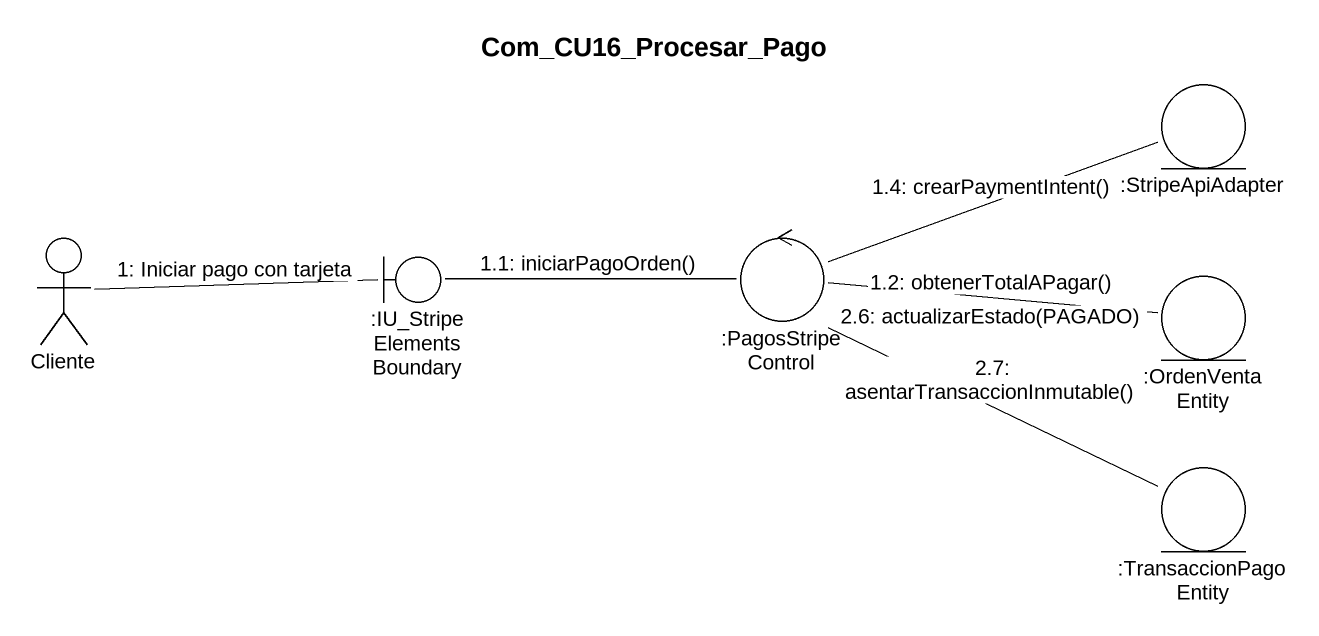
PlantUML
@startuml
title Com_CU16_Procesar_Pago
entity ":StripeApiAdapter" as StripeApiAdapter
actor Cliente
boundary ":IU_StripeElementsBoundary" as IU_StripeElementsBoundary
control ":PagosStripeControl" as PagosStripeControl
entity ":OrdenVentaEntity" as OrdenVentaEntity
entity ":TransaccionPagoEntity" as TransaccionPagoEntity
Cliente -right- IU_StripeElementsBoundary : 1: Iniciar pago con tarjeta
IU_StripeElementsBoundary -right- PagosStripeControl : 1.1: iniciarPagoOrden()
PagosStripeControl -right- StripeApiAdapter : 1.4: crearPaymentIntent()
PagosStripeControl -right- OrdenVentaEntity : 1.2: obtenerTotalAPagar()
PagosStripeControl -right- OrdenVentaEntity : 2.6: actualizarEstado(PAGADO)
PagosStripeControl -right- TransaccionPagoEntity : 2.7: asentarTransaccionInmutable()
@enduml
